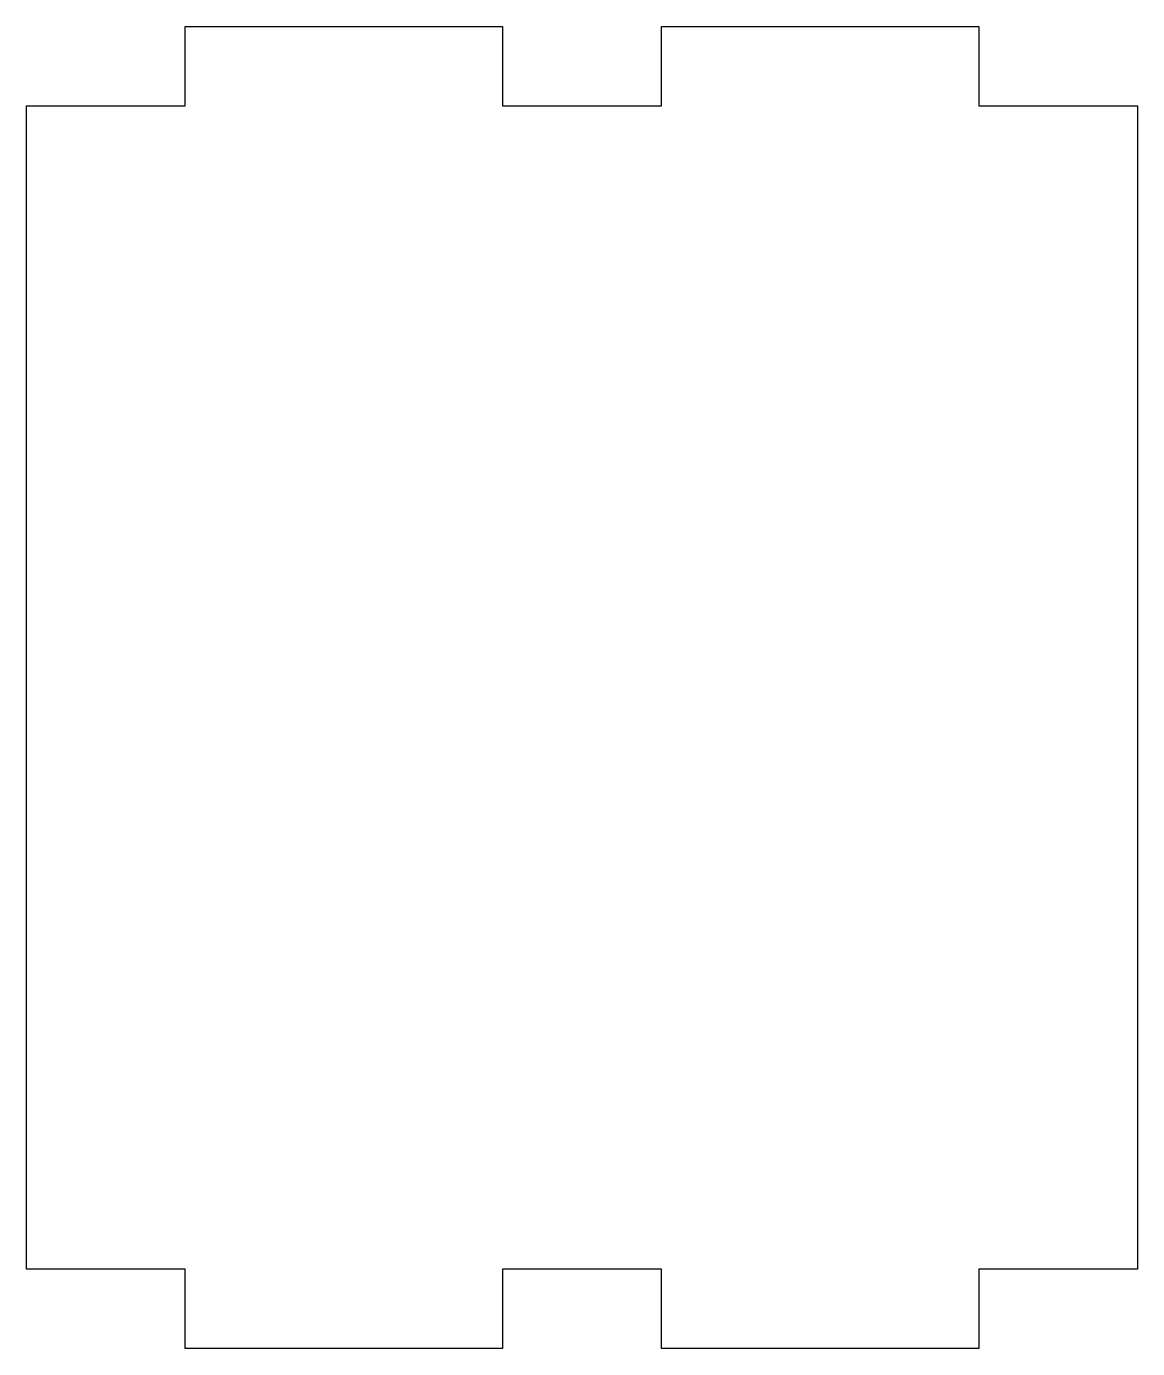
# Model space of a CAD drawing. Header units: millimetres. Extents: x -42 to 0, y 0 to 50.
import ezdxf

# ---------------------------------------------------------------- set-up
doc = ezdxf.new("R2010")
doc.units = ezdxf.units.MM
doc.layers.get('0').update_dxf_attribs({"linetype": 'CONTINUOUS'})

msp = doc.modelspace()

# ---------------------------------------------------------------- linework, layer by layer
msp.add_lwpolyline([(-42, 3), (-42, 47), (-36, 47), (-36, 50), (-24, 50), (-24, 47), (-18, 47), (-18, 50), (-6, 50), (-6, 47), (0, 47), (0, 3), (-6, 3), (-6, 0), (-18, 0), (-18, 3), (-24, 3), (-24, 0), (-36, 0), (-36, 3)], close=True)

doc.saveas('drawing.dxf')
